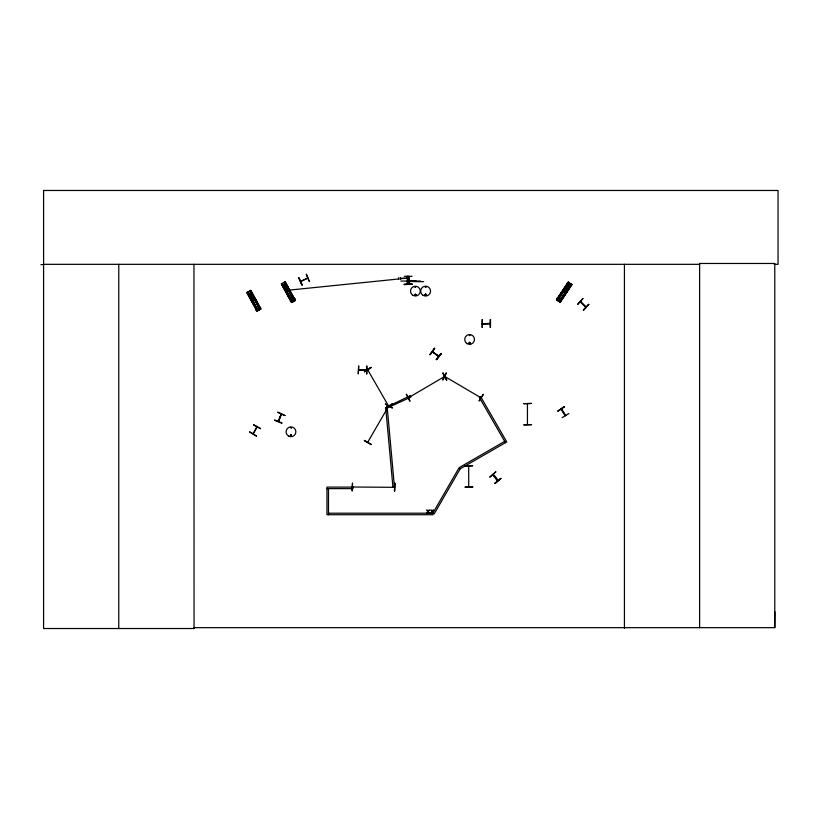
<?xml version="1.0" encoding="UTF-8"?>
<svg xmlns="http://www.w3.org/2000/svg" width="819" height="819" viewBox="0 0 819 819"><rect width="100%" height="100%" fill="white"/><g stroke="black" fill="none" stroke-linecap="round" stroke-linejoin="round"><path stroke-width="1.23" d="M774.221 264.322L778.05 264.322L778.05 190.479L43.591 190.479L43.591 628.521L194.062 628.521L193.96 627.661L774.784 627.661L774.897 611.824M444.625 376.771L443.99 377.252M480.169 397.338L481.019 397.389L480.292 397.41M300.553 281.316L307.698 278.102M368.407 441.748L367.762 442.27M580.395 301.873L581.152 302.078M290.469 435.319C291.544 437.397 291.472 433.538 290.53 435.575M414.967 287.049L415.817 286.937L415.028 287.141M415.868 294.768C414.383 296.468 415.438 292.792 415.806 295.004M425.993 287.141L425.194 287.049L425.993 286.947M425.092 294.768C426.668 293.335 425.593 296.161 425.215 295.004M468.877 342.895C471.324 345.905 469.84 340.847 469.256 342.485M470.075 343.089C468.366 344.697 469.983 341.124 469.932 343.417M432.381 351.709L438.759 356.214M409.121 397.41L408.405 397.379M278.235 421.201L278.777 420.771M493.355 475.327C492.506 472.594 499.795 481.664 497.205 480.364M586.056 307.043L585.585 306.511M257.115 427.078L253.409 433.732M367.741 442.199L388.718 405.968M388.636 406.736L388.953 406.101M561.21 409.131L565.305 415.653M561.65 409.695L561.537 408.947L565.632 415.479M565.622 415.407L565.264 414.895M388.564 406.07L367.721 369.789L368.386 370.219M527.456 403.767L527.446 424.283M274.56 420.28L281.818 423.208M277.866 412.233L284.981 415.499M278.255 421.232L281.193 414.066L278.501 421.335M278.552 421.447L281.541 414.158M284.94 415.602L277.846 412.264M290.305 435.278C293.028 433.466 290.233 438.206 290.489 434.961M416.052 295.147C415.499 292.178 413.912 296.519 415.898 295.26M407.882 279.873L407.719 280.497M408.486 280.559L408.425 279.791M358.702 369.901L366.533 370.168M249.754 431.889L256.408 436.036M253.552 425.041L260.452 428.746M253.102 433.65L256.777 426.955M256.388 436.066L249.703 431.982M371.232 444.359L364.486 440.397M385.432 404.105L392.24 407.975M388.923 406.214L388.605 406.787M444.922 376.576L480.814 397.696M483.271 394.4L479.054 401.003L483.302 394.42M281.05 414.189L281.183 414.885M326.965 488.626L353.05 488.626L353.05 487.11L326.965 487.11L326.965 514.721L432.852 514.721L432.852 513.196L458.937 468.007L460.258 468.765L506.766 441.922L480.681 396.724L479.361 397.491L505.446 442.68M427.252 513.196L428.071 511.875L428.88 513.196M431.316 513.196L432.135 511.875L432.934 513.196M426.771 513.196L427.825 511.547L426.801 509.889L428.102 511.189L429.381 509.889L428.337 511.527L429.381 513.196M430.835 513.196L431.889 511.547L430.866 509.889L432.156 511.189L433.435 509.889L432.401 511.527L433.446 513.196L328.491 513.196M408.517 397.727L444.492 376.556L444.093 377.272L445.382 377.201M556.47 299.774L568.171 282.094L571.959 284.572L560.237 302.242L556.47 299.774L568.253 282.146M556.725 299.938L568.427 282.258L556.756 299.959M556.971 300.102L568.683 282.432M557.329 300.338L569.062 282.678M558.23 299.437L569.307 282.842L558.312 299.488M557.872 300.675L558.865 301.331M559.121 301.505L570.812 283.814M571.027 283.968L559.336 301.638L571.058 283.988M559.541 301.781L571.304 284.142M571.447 284.234L559.746 301.914L571.529 284.285M560.001 302.088L571.693 284.408M560.176 302.201L571.877 284.521M438.472 356.5L432.442 351.76L438.687 356.214M291.318 427.927L290.684 427.436L291.175 428.071M469.441 335.196L469.911 335.677L469.389 335.002M434.531 348.259L430.077 354.709L434.5 348.229M429.995 354.637L434.766 348.433M436.332 359.51L441.4 353.532L436.281 359.469M436.373 359.541L441.144 353.337M436.599 359.715L441.369 353.511M352.559 487.018L394.369 487.325M583.271 309.981L588.769 304.412M408.425 397.42L409.091 397.481M443.97 376.904L444.492 376.607M258.128 309.193L258.671 308.896L258.599 309.92M293.069 301.341L292.7 300.573M494.993 483.538L500.9 478.388L494.973 483.517M494.758 483.241L500.921 478.409M557.995 410.974L564.639 406.828M562.172 417.659L568.816 413.534M364.455 371.683L371.161 367.649M385.473 408.087L387.397 406.951M389.332 405.825L392.219 404.125M385.616 408.333L387.551 407.207M389.475 406.07L392.168 404.033L385.411 407.995L387.561 407.238M390.458 405.538L392.393 404.412M504.688 441.359L459.5 467.454L460.258 468.765L434.172 513.963L432.852 513.196M246.816 292.526L250.778 290.346L260.933 308.958L256.971 311.138L246.836 292.516L257.064 311.087M248.116 294.267L251.556 292.393M248.802 295.536L252.242 293.652M249.836 297.42L253.276 295.546M250.747 299.099L254.187 297.225M285.247 281.767L281.286 283.947L291.441 302.559L292.649 301.894L283.077 284.388M251.781 300.993L255.211 299.109M282.586 285.688L286.015 283.814M283.272 286.947L286.701 285.073M284.295 288.841L287.735 286.967M288.646 288.646L285.207 290.52L398.781 278.972M286.24 292.403L289.68 290.53M256.204 309.091L259.633 307.217M255.927 309.94L260.503 307.442M256.009 310.084L260.585 307.586M258.558 309.971L259.101 309.674M290.663 300.512L294.103 298.628M290.387 301.361L294.973 298.863M290.469 301.505L295.045 299.007M292.598 300.614L293.1 300.399M293.151 301.638L293.693 301.341M300.686 281.644L307.719 278.091M469.963 343.704L469.42 343.775M353.265 487.336L352.579 487.336M425.614 294.011C423.085 295.976 428.357 295.178 425.44 294.082M352.539 483.241L352.19 491.072L352.426 483.241M353.347 487.018L352.723 487.377M394.308 486.936L393.601 487.029L394.471 487.018M523.72 403.644L531.541 403.45L523.72 403.695M531.541 424.682L523.72 424.866L531.541 424.621M464.926 465.95L472.758 465.765L464.926 466.011M472.758 486.988L464.936 487.182L472.758 486.936M40.95 264.629L43.591 264.619M43.591 264.322L699.61 264.322M404.238 276.3L412.07 276.31M400.522 278.265L407.043 278.265L400.522 278.706M407.043 278.378L408.978 278.378M407.043 278.593L408.978 278.593M407.719 279.791L408.589 279.791M407.719 280.118L408.589 280.118M407.719 280.333L408.589 280.333M407.719 280.661L408.589 280.661M400.829 281.06L416.154 281.06M408.681 281.623L407.913 281.664L408.681 281.234M407.913 281.275L420.751 281.316L407.913 281.582M423.658 281.685L413.81 281.593M404.238 284.244L412.07 284.162M482.258 319.594L482.258 327.426M490.52 319.594L490.479 327.426M482.227 323.648L490.11 323.73L482.227 323.822M358.783 369.901L366.451 369.901M366.533 373.945L366.646 366.124M497.614 480.804L492.854 474.682M489.926 323.331L482.319 323.822M480.466 397.102L480.937 397.369M274.682 419.973L281.931 422.942M558.312 300.645L558.753 300.931L558.814 299.969M253.747 424.692L260.585 428.491M444.83 376.576L445.444 376.883M480.241 397.328L480.855 397.686M385.462 404.054L392.291 407.882M364.281 440.745L371.089 444.615M567.239 284.06L570.505 286.22M566.451 285.258L569.707 287.418M565.264 287.049L568.519 289.209M564.199 288.636L567.465 290.796M563.011 290.428L566.277 292.588M557.923 298.126L561.189 300.286M557.043 298.29L561.394 301.167M556.951 298.423L561.302 301.3M558.087 300.86L558.599 301.197M497.532 480.794L492.864 474.815M580.579 301.566L585.974 306.9M580.313 301.679L585.882 307.248L580.251 301.74M368.069 369.768L368.355 370.331M561.148 409.039L565.315 415.724M442.782 373.259L446.744 380.016M285.166 281.808L295.403 300.378L291.697 302.395L281.552 283.804L291.738 302.395M295.168 300.501L285.012 281.89L295.137 300.522M284.705 282.064L294.86 300.665M284.582 282.125L294.717 300.747L284.49 282.176M284.306 282.279L294.43 300.901M294.277 300.982L284.121 282.381L294.195 301.034M293.939 301.167L292.885 301.74M283.005 284.428L292.557 301.945M282.217 283.435L292.342 302.068M282.637 284.633L292.188 302.15L282.565 284.664M281.828 283.65L291.892 302.303M250.696 290.387L260.851 308.998M250.481 290.51L260.667 309.101M260.483 309.203L250.327 290.591L260.401 309.244M250.112 290.714L259.582 308.272M249.877 290.837L259.992 309.469M249.805 290.878L259.961 309.49M250.184 292.086L259.213 308.476M259.48 309.756L258.425 310.329M247.942 291.912L257.586 309.387M247.573 292.117L257.657 310.759M247.338 292.24L257.514 310.841L247.277 292.281M247.082 292.383L257.238 310.995M298.843 277.948L302.293 284.971M468.714 466.39L468.714 486.906M394.553 483.241L394.604 491.072M774.784 627.661L774.784 263.472L699.61 263.472L699.61 627.661M624.426 264.322L624.426 628.521M490.192 319.594L490.192 327.426M482.207 319.594L482.207 327.426M409.029 276.31L408.988 284.142M408.701 276.31L408.589 284.142M407.667 276.31L407.606 284.142M407.319 276.31L407.289 284.142M400.522 277.508L400.522 279.463M398.781 277.508L398.781 279.463M366.932 366.124L366.932 373.945M328.491 488.626L328.491 514.721M193.949 264.322L194.062 628.521M118.775 264.322L118.775 628.521M252.15 298.863C253.132 302.211 254.781 296.58 252.15 298.863M286.609 290.284C287.592 293.632 289.25 288.001 286.609 290.284M564.414 290.336C565.274 293.724 567.137 288.155 564.414 290.336M446.283 373.054L442.762 380.057L446.253 373.034M568.12 283.558L557.811 299.16L568.202 283.609M582.913 298.556L577.661 304.371L582.893 298.526M588.728 304.371L583.507 310.206L588.728 304.371M495.792 471.867L489.895 477.037L495.792 471.867M564.434 406.511L558.026 411.025L564.434 406.511M370.997 367.362L364.465 371.693L370.997 367.362M406.398 394.277L409.981 401.249L406.378 394.287M443.069 373.095L446.642 380.067L443.069 373.095M298.884 277.928L301.986 285.125L298.874 277.938M306.306 274.273L309.367 281.49L306.306 274.273M410.135 395.772L386.65 407.125L387.305 408.497L394.41 486.445L392.895 486.578L385.79 408.63L410.8 397.133L410.135 395.772M394.881 483.241L394.492 491.072L394.881 483.241M412.07 284.142L404.238 284.572L412.07 284.142M358.702 366.124L358.272 373.945L358.65 366.124M257.913 310.626L247.788 291.994L257.872 310.647M467.168 343.663A4.883 4.883 0 0 0 474.488 339.435A4.883 4.883 0 0 0 467.168 335.206A4.883 4.883 0 0 0 467.168 343.663M423.147 295.393A4.955 4.955 0 0 0 430.569 291.103A4.955 4.955 0 0 0 423.147 286.824A4.955 4.955 0 0 0 423.147 295.393M412.95 295.342A4.894 4.894 0 0 0 420.29 291.103A4.894 4.894 0 0 0 412.95 286.875A4.894 4.894 0 0 0 412.95 295.342M288.534 436.036A4.894 4.894 0 0 0 295.874 431.797A4.894 4.894 0 0 0 288.534 427.559A4.894 4.894 0 0 0 288.534 436.036"/></g></svg>
